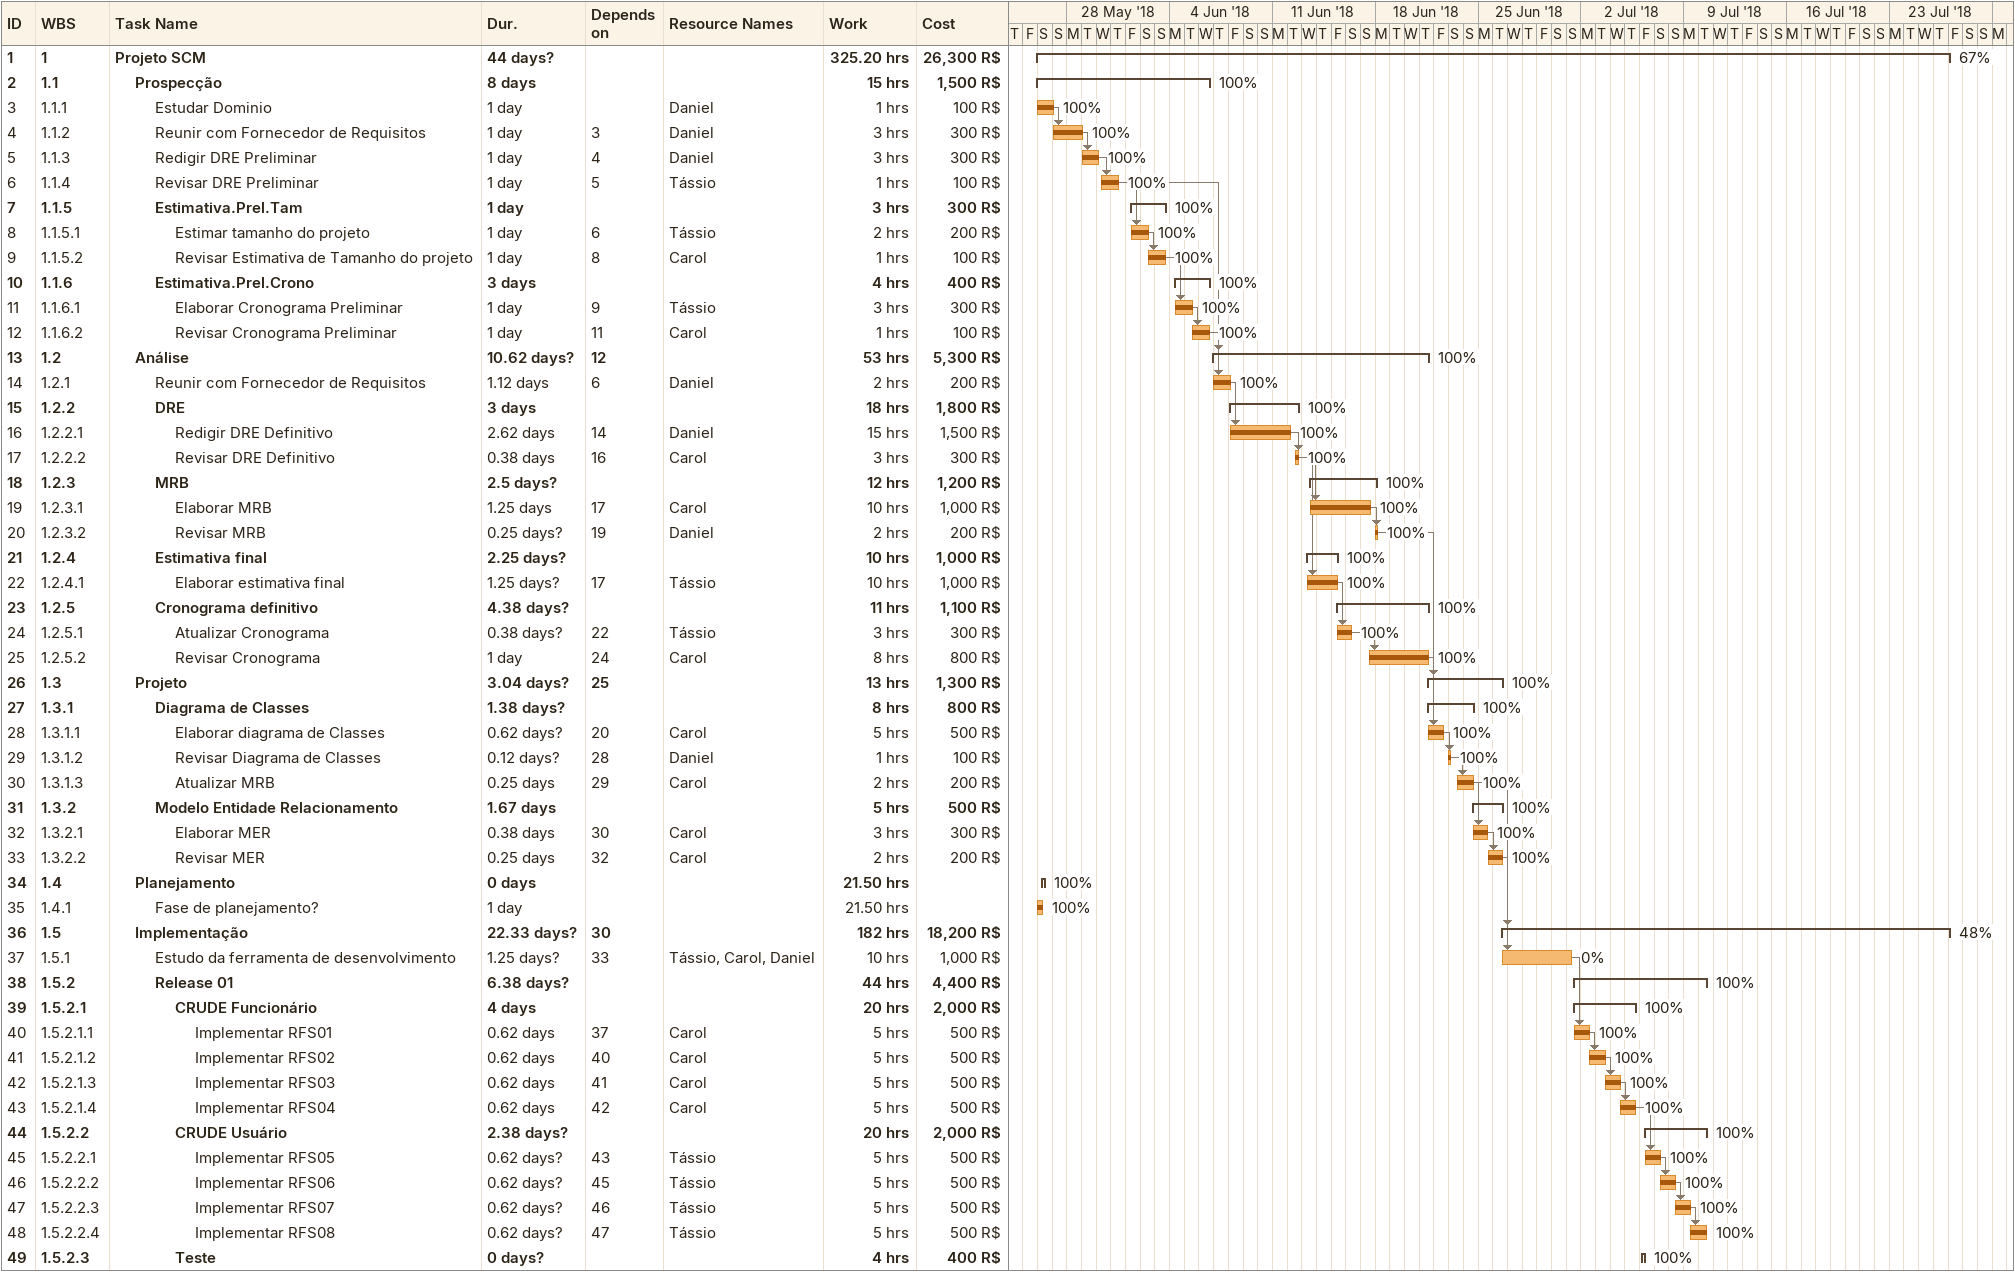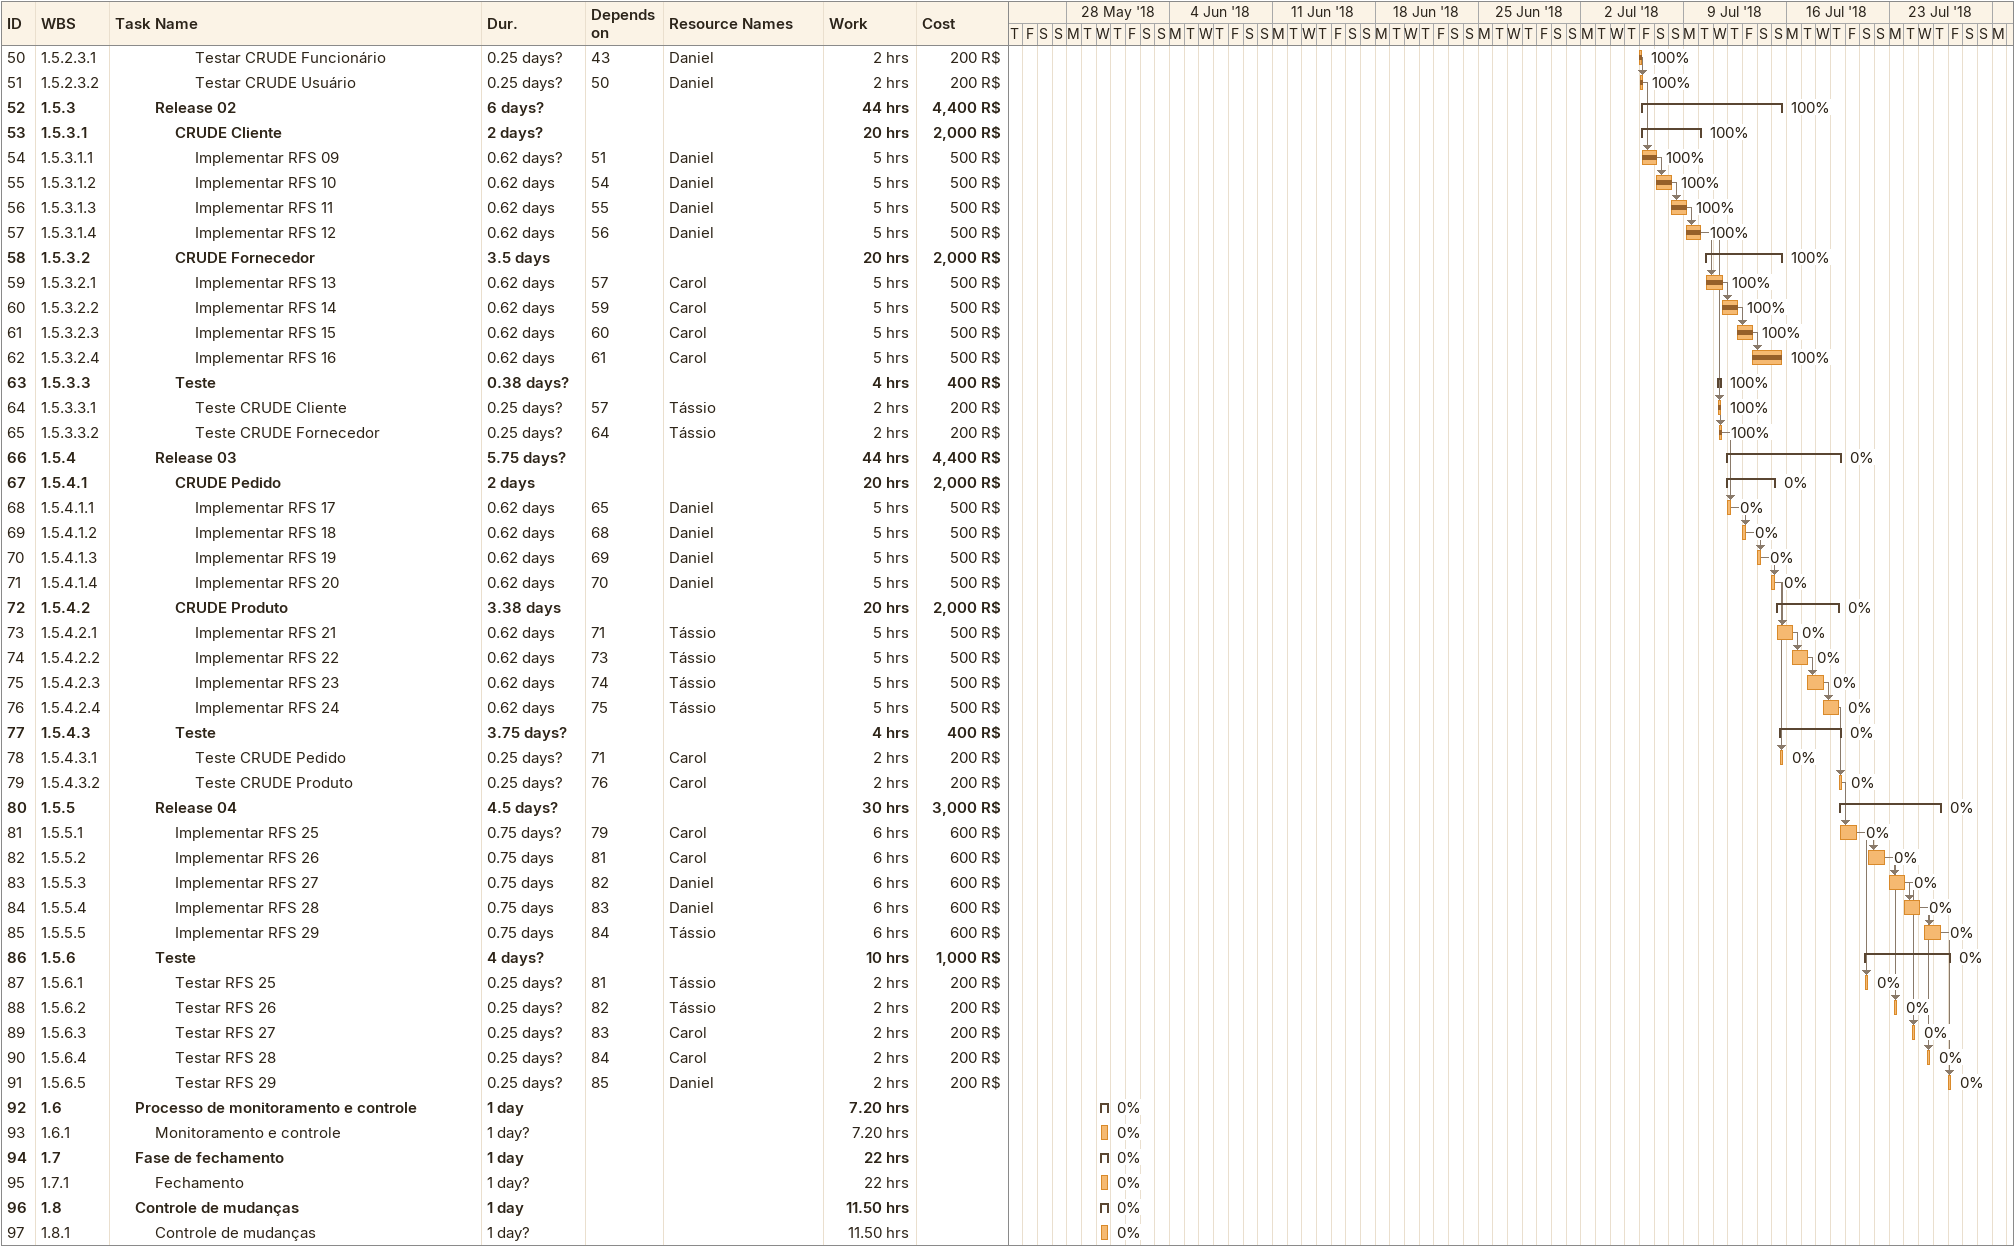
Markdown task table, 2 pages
| ID | WBS | Task | Duration | Start | Finish | Predecessors | Resources | % complete | Work (h) | Cost (R$) |
|---|---|---|---|---|---|---|---|---|---|---|
| 1 | 1 | **Projeto SCM** | 44d? | 2018-05-26 | 2018-07-27 |  |  | 67 | 325.20 | 26300 |
| 2 | 1.1 | **Prospecção** | 8d | 2018-05-26 | 2018-06-06 |  |  | 100 | 15 | 1500 |
| 3 | 1.1.1 | Estudar Dominio | 1d | 2018-05-26 | 2018-05-27 |  | Daniel | 100 | 1 | 100 |
| 4 | 1.1.2 | Reunir com Fornecedor de Requisitos | 1d | 2018-05-27 | 2018-05-29 | 3 | Daniel | 100 | 3 | 300 |
| 5 | 1.1.3 | Redigir DRE Preliminar | 1d | 2018-05-29 | 2018-05-30 | 4 | Daniel | 100 | 3 | 300 |
| 6 | 1.1.4 | Revisar DRE Preliminar | 1d | 2018-05-30 | 2018-05-31 | 5 | Tássio | 100 | 1 | 100 |
| 7 | 1.1.5 | **Estimativa.Prel.Tam** | 1d | 2018-06-01 | 2018-06-03 |  |  | 100 | 3 | 300 |
| 8 | 1.1.5.1 | Estimar tamanho do projeto | 1d | 2018-06-01 | 2018-06-02 | 6 | Tássio | 100 | 2 | 200 |
| 9 | 1.1.5.2 | Revisar Estimativa de Tamanho do projeto | 1d | 2018-06-02 | 2018-06-03 | 8 | Carol | 100 | 1 | 100 |
| 10 | 1.1.6 | **Estimativa.Prel.Crono** | 3d | 2018-06-04 | 2018-06-06 |  |  | 100 | 4 | 400 |
| 11 | 1.1.6.1 | Elaborar Cronograma Preliminar | 1d | 2018-06-04 | 2018-06-05 | 9 | Tássio | 100 | 3 | 300 |
| 12 | 1.1.6.2 | Revisar Cronograma Preliminar | 1d | 2018-06-05 | 2018-06-06 | 11 | Carol | 100 | 1 | 100 |
| 13 | 1.2 | **Análise** | 10.62d? | 2018-06-07 | 2018-06-21 | 12 |  | 100 | 53 | 5300 |
| 14 | 1.2.1 | Reunir com Fornecedor de Requisitos | 1.12d | 2018-06-07 | 2018-06-08 | 6 | Daniel | 100 | 2 | 200 |
| 15 | 1.2.2 | **DRE** | 3d | 2018-06-08 | 2018-06-12 |  |  | 100 | 18 | 1800 |
| 16 | 1.2.2.1 | Redigir DRE Definitivo | 2.62d | 2018-06-08 | 2018-06-12 | 14 | Daniel | 100 | 15 | 1500 |
| 17 | 1.2.2.2 | Revisar DRE Definitivo | 0.38d | 2018-06-12 | 2018-06-12 | 16 | Carol | 100 | 3 | 300 |
| 18 | 1.2.3 | **MRB** | 2.5d? | 2018-06-13 | 2018-06-18 |  |  | 100 | 12 | 1200 |
| 19 | 1.2.3.1 | Elaborar MRB | 1.25d | 2018-06-13 | 2018-06-17 | 17 | Carol | 100 | 10 | 1000 |
| 20 | 1.2.3.2 | Revisar MRB | 0.25d? | 2018-06-18 | 2018-06-18 | 19 | Daniel | 100 | 2 | 200 |
| 21 | 1.2.4 | **Estimativa final** | 2.25d? | 2018-06-13 | 2018-06-15 |  |  | 100 | 10 | 1000 |
| 22 | 1.2.4.1 | Elaborar estimativa final | 1.25d? | 2018-06-13 | 2018-06-15 | 17 | Tássio | 100 | 10 | 1000 |
| 23 | 1.2.5 | **Cronograma definitivo** | 4.38d? | 2018-06-15 | 2018-06-21 |  |  | 100 | 11 | 1100 |
| 24 | 1.2.5.1 | Atualizar Cronograma | 0.38d? | 2018-06-15 | 2018-06-16 | 22 | Tássio | 100 | 3 | 300 |
| 25 | 1.2.5.2 | Revisar Cronograma | 1d | 2018-06-17 | 2018-06-21 | 24 | Carol | 100 | 8 | 800 |
| 26 | 1.3 | **Projeto** | 3.04d? | 2018-06-21 | 2018-06-26 | 25 |  | 100 | 13 | 1300 |
| 27 | 1.3.1 | **Diagrama de Classes** | 1.38d? | 2018-06-21 | 2018-06-24 |  |  | 100 | 8 | 800 |
| 28 | 1.3.1.1 | Elaborar diagrama de Classes | 0.62d? | 2018-06-21 | 2018-06-22 | 20 | Carol | 100 | 5 | 500 |
| 29 | 1.3.1.2 | Revisar Diagrama de Classes | 0.12d? | 2018-06-23 | 2018-06-23 | 28 | Daniel | 100 | 1 | 100 |
| 30 | 1.3.1.3 | Atualizar MRB | 0.25d | 2018-06-23 | 2018-06-24 | 29 | Carol | 100 | 2 | 200 |
| 31 | 1.3.2 | **Modelo Entidade Relacionamento** | 1.67d | 2018-06-24 | 2018-06-26 |  |  | 100 | 5 | 500 |
| 32 | 1.3.2.1 | Elaborar MER | 0.38d | 2018-06-24 | 2018-06-25 | 30 | Carol | 100 | 3 | 300 |
| 33 | 1.3.2.2 | Revisar MER | 0.25d | 2018-06-25 | 2018-06-26 | 32 | Carol | 100 | 2 | 200 |
| 34 | 1.4 | **Planejamento** | 0d | 2018-05-26 | 2018-05-26 |  |  | 100 | 21.50 |  |
| 35 | 1.4.1 | Fase de planejamento? | 1d | 2018-05-26 | 2018-05-26 |  |  | 100 | 21.50 |  |
| 36 | 1.5 | **Implementação** | 22.33d? | 2018-06-26 | 2018-07-27 | 30 |  | 48 | 182 | 18200 |
| 37 | 1.5.1 | Estudo da ferramenta de desenvolvimento | 1.25d? | 2018-06-26 | 2018-07-01 | 33 | Tássio, Carol, Daniel | 0 | 10 | 1000 |
| 38 | 1.5.2 | **Release 01** | 6.38d? | 2018-07-01 | 2018-07-10 |  |  | 100 | 44 | 4400 |
| 39 | 1.5.2.1 | **CRUDE Funcionário** | 4d | 2018-07-01 | 2018-07-05 |  |  | 100 | 20 | 2000 |
| 40 | 1.5.2.1.1 | Implementar RFS01 | 0.62d | 2018-07-01 | 2018-07-02 | 37 | Carol | 100 | 5 | 500 |
| 41 | 1.5.2.1.2 | Implementar RFS02 | 0.62d | 2018-07-02 | 2018-07-03 | 40 | Carol | 100 | 5 | 500 |
| 42 | 1.5.2.1.3 | Implementar RFS03 | 0.62d | 2018-07-03 | 2018-07-04 | 41 | Carol | 100 | 5 | 500 |
| 43 | 1.5.2.1.4 | Implementar RFS04 | 0.62d | 2018-07-04 | 2018-07-05 | 42 | Carol | 100 | 5 | 500 |
| 44 | 1.5.2.2 | **CRUDE Usuário** | 2.38d? | 2018-07-06 | 2018-07-10 |  |  | 100 | 20 | 2000 |
| 45 | 1.5.2.2.1 | Implementar RFS05 | 0.62d? | 2018-07-06 | 2018-07-07 | 43 | Tássio | 100 | 5 | 500 |
| 46 | 1.5.2.2.2 | Implementar RFS06 | 0.62d? | 2018-07-07 | 2018-07-08 | 45 | Tássio | 100 | 5 | 500 |
| 47 | 1.5.2.2.3 | Implementar RFS07 | 0.62d? | 2018-07-08 | 2018-07-09 | 46 | Tássio | 100 | 5 | 500 |
| 48 | 1.5.2.2.4 | Implementar RFS08 | 0.62d? | 2018-07-09 | 2018-07-10 | 47 | Tássio | 100 | 5 | 500 |
| 49 | 1.5.2.3 | **Teste** | 0d? | 2018-07-06 | 2018-07-06 |  |  | 100 | 4 | 400 |
| 50 | 1.5.2.3.1 | Testar CRUDE Funcionário | 0.25d? | 2018-07-06 | 2018-07-06 | 43 | Daniel | 100 | 2 | 200 |
| 51 | 1.5.2.3.2 | Testar CRUDE Usuário | 0.25d? | 2018-07-06 | 2018-07-06 | 50 | Daniel | 100 | 2 | 200 |
| 52 | 1.5.3 | **Release 02** | 6d? | 2018-07-06 | 2018-07-15 |  |  | 100 | 44 | 4400 |
| 53 | 1.5.3.1 | **CRUDE Cliente** | 2d? | 2018-07-06 | 2018-07-10 |  |  | 100 | 20 | 2000 |
| 54 | 1.5.3.1.1 | Implementar RFS 09 | 0.62d? | 2018-07-06 | 2018-07-07 | 51 | Daniel | 100 | 5 | 500 |
| 55 | 1.5.3.1.2 | Implementar RFS 10 | 0.62d | 2018-07-07 | 2018-07-08 | 54 | Daniel | 100 | 5 | 500 |
| 56 | 1.5.3.1.3 | Implementar RFS 11 | 0.62d | 2018-07-08 | 2018-07-09 | 55 | Daniel | 100 | 5 | 500 |
| 57 | 1.5.3.1.4 | Implementar RFS 12 | 0.62d | 2018-07-09 | 2018-07-10 | 56 | Daniel | 100 | 5 | 500 |
| 58 | 1.5.3.2 | **CRUDE Fornecedor** | 3.5d | 2018-07-10 | 2018-07-15 |  |  | 100 | 20 | 2000 |
| 59 | 1.5.3.2.1 | Implementar RFS 13 | 0.62d | 2018-07-10 | 2018-07-11 | 57 | Carol | 100 | 5 | 500 |
| 60 | 1.5.3.2.2 | Implementar RFS 14 | 0.62d | 2018-07-11 | 2018-07-12 | 59 | Carol | 100 | 5 | 500 |
| 61 | 1.5.3.2.3 | Implementar RFS 15 | 0.62d | 2018-07-12 | 2018-07-13 | 60 | Carol | 100 | 5 | 500 |
| 62 | 1.5.3.2.4 | Implementar RFS 16 | 0.62d | 2018-07-13 | 2018-07-15 | 61 | Carol | 100 | 5 | 500 |
| 63 | 1.5.3.3 | **Teste** | 0.38d? | 2018-07-11 | 2018-07-11 |  |  | 100 | 4 | 400 |
| 64 | 1.5.3.3.1 | Teste CRUDE Cliente | 0.25d? | 2018-07-11 | 2018-07-11 | 57 | Tássio | 100 | 2 | 200 |
| 65 | 1.5.3.3.2 | Teste CRUDE Fornecedor | 0.25d? | 2018-07-11 | 2018-07-11 | 64 | Tássio | 100 | 2 | 200 |
| 66 | 1.5.4 | **Release 03** | 5.75d? | 2018-07-12 | 2018-07-19 |  |  | 0 | 44 | 4400 |
| 67 | 1.5.4.1 | **CRUDE Pedido** | 2d | 2018-07-12 | 2018-07-15 |  |  | 0 | 20 | 2000 |
| 68 | 1.5.4.1.1 | Implementar RFS 17 | 0.62d | 2018-07-12 | 2018-07-12 | 65 | Daniel | 0 | 5 | 500 |
| 69 | 1.5.4.1.2 | Implementar RFS 18 | 0.62d | 2018-07-13 | 2018-07-13 | 68 | Daniel | 0 | 5 | 500 |
| 70 | 1.5.4.1.3 | Implementar RFS 19 | 0.62d | 2018-07-14 | 2018-07-14 | 69 | Daniel | 0 | 5 | 500 |
| 71 | 1.5.4.1.4 | Implementar RFS 20 | 0.62d | 2018-07-15 | 2018-07-15 | 70 | Daniel | 0 | 5 | 500 |
| 72 | 1.5.4.2 | **CRUDE Produto** | 3.38d | 2018-07-15 | 2018-07-19 |  |  | 0 | 20 | 2000 |
| 73 | 1.5.4.2.1 | Implementar RFS 21 | 0.62d | 2018-07-15 | 2018-07-16 | 71 | Tássio | 0 | 5 | 500 |
| 74 | 1.5.4.2.2 | Implementar RFS 22 | 0.62d | 2018-07-16 | 2018-07-17 | 73 | Tássio | 0 | 5 | 500 |
| 75 | 1.5.4.2.3 | Implementar RFS 23 | 0.62d | 2018-07-17 | 2018-07-18 | 74 | Tássio | 0 | 5 | 500 |
| 76 | 1.5.4.2.4 | Implementar RFS 24 | 0.62d | 2018-07-18 | 2018-07-19 | 75 | Tássio | 0 | 5 | 500 |
| 77 | 1.5.4.3 | **Teste** | 3.75d? | 2018-07-15 | 2018-07-19 |  |  | 0 | 4 | 400 |
| 78 | 1.5.4.3.1 | Teste CRUDE Pedido | 0.25d? | 2018-07-15 | 2018-07-15 | 71 | Carol | 0 | 2 | 200 |
| 79 | 1.5.4.3.2 | Teste CRUDE Produto | 0.25d? | 2018-07-19 | 2018-07-19 | 76 | Carol | 0 | 2 | 200 |
| 80 | 1.5.5 | **Release 04** | 4.5d? | 2018-07-19 | 2018-07-26 |  |  | 0 | 30 | 3000 |
| 81 | 1.5.5.1 | Implementar RFS 25 | 0.75d? | 2018-07-19 | 2018-07-20 | 79 | Carol | 0 | 6 | 600 |
| 82 | 1.5.5.2 | Implementar RFS 26 | 0.75d | 2018-07-21 | 2018-07-22 | 81 | Carol | 0 | 6 | 600 |
| 83 | 1.5.5.3 | Implementar RFS 27 | 0.75d | 2018-07-23 | 2018-07-24 | 82 | Daniel | 0 | 6 | 600 |
| 84 | 1.5.5.4 | Implementar RFS 28 | 0.75d | 2018-07-24 | 2018-07-25 | 83 | Daniel | 0 | 6 | 600 |
| 85 | 1.5.5.5 | Implementar RFS 29 | 0.75d | 2018-07-25 | 2018-07-26 | 84 | Tássio | 0 | 6 | 600 |
| 86 | 1.5.6 | **Teste** | 4d? | 2018-07-21 | 2018-07-27 |  |  | 0 | 10 | 1000 |
| 87 | 1.5.6.1 | Testar RFS 25 | 0.25d? | 2018-07-21 | 2018-07-21 | 81 | Tássio | 0 | 2 | 200 |
| 88 | 1.5.6.2 | Testar RFS 26 | 0.25d? | 2018-07-23 | 2018-07-23 | 82 | Tássio | 0 | 2 | 200 |
| 89 | 1.5.6.3 | Testar RFS 27 | 0.25d? | 2018-07-24 | 2018-07-24 | 83 | Carol | 0 | 2 | 200 |
| 90 | 1.5.6.4 | Testar RFS 28 | 0.25d? | 2018-07-25 | 2018-07-25 | 84 | Carol | 0 | 2 | 200 |
| 91 | 1.5.6.5 | Testar RFS 29 | 0.25d? | 2018-07-27 | 2018-07-27 | 85 | Daniel | 0 | 2 | 200 |
| 92 | 1.6 | **Processo de monitoramento e controle** | 1d | 2018-05-30 | 2018-05-30 |  |  | 0 | 7.20 |  |
| 93 | 1.6.1 | Monitoramento e controle | 1d? | 2018-05-30 | 2018-05-30 |  |  | 0 | 7.20 |  |
| 94 | 1.7 | **Fase de fechamento** | 1d | 2018-05-30 | 2018-05-30 |  |  | 0 | 22 |  |
| 95 | 1.7.1 | Fechamento | 1d? | 2018-05-30 | 2018-05-30 |  |  | 0 | 22 |  |
| 96 | 1.8 | **Controle de mudanças** | 1d | 2018-05-30 | 2018-05-30 |  |  | 0 | 11.50 |  |
| 97 | 1.8.1 | Controle de mudanças | 1d? | 2018-05-30 | 2018-05-30 |  |  | 0 | 11.50 |  |
